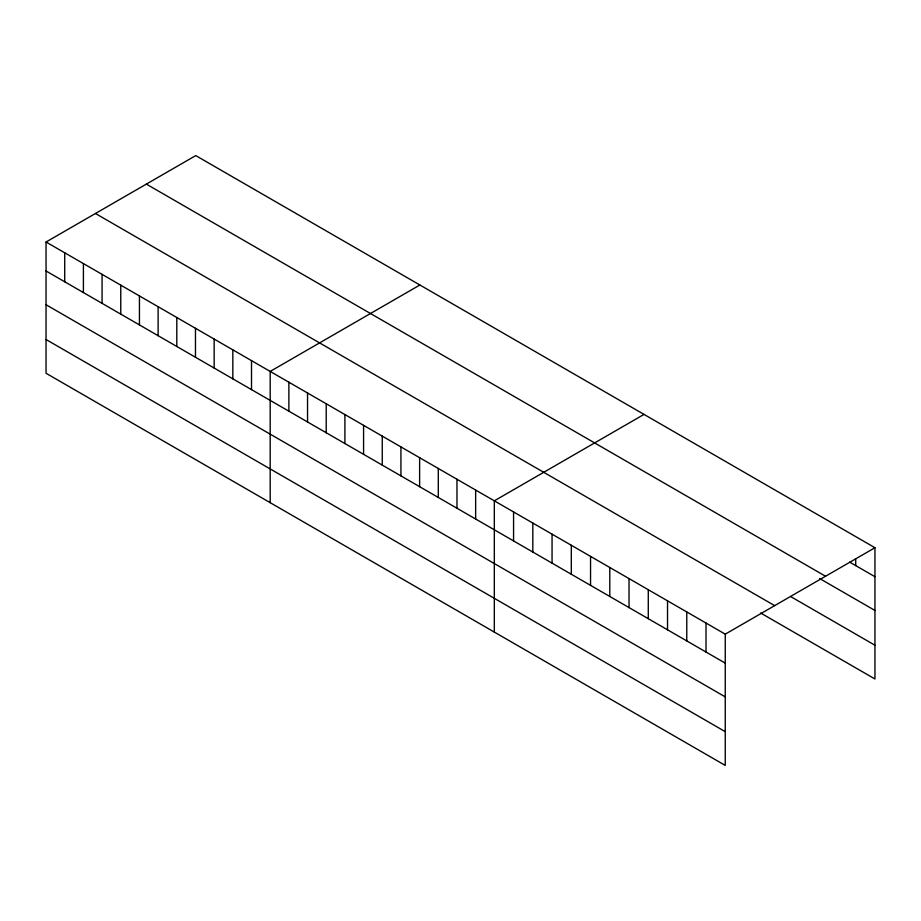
<?xml version="1.0" encoding="UTF-8"?>
<svg xmlns="http://www.w3.org/2000/svg" width="921" height="921" viewBox="0 0 921 921"><rect width="100%" height="100%" fill="white"/><g stroke="black" fill="none" stroke-linecap="round" stroke-linejoin="round"><path stroke-width="1.38" d="M46.05 242.016L725.253 634.155L725.253 765.409L46.05 373.27L46.05 242.016L195.747 155.591L874.95 547.73L874.95 678.984L760.688 613.018M419.884 284.992L270.187 371.416L270.187 502.682M644.021 414.404L494.324 500.828L494.324 632.082M725.253 634.155L874.95 547.73M849.692 562.121L874.95 576.707M146.347 184.108L825.55 576.247M819.621 578.515L874.95 610.462M790.759 596.624L874.95 645.23M95.45 213.499L774.653 605.627M46.05 270.993L725.253 663.132M46.05 304.747L725.253 696.886M46.05 339.515L725.253 731.654M855.701 558.69L855.701 565.598M706.016 623.045L706.016 652.022M686.767 611.935L686.767 640.901M667.529 600.814L667.529 629.791M648.28 589.705L648.28 618.682M629.031 578.595L629.031 607.572M609.794 567.486L609.794 596.463M590.545 556.376L590.545 585.353M571.308 545.267L571.308 574.244M552.059 534.157L552.059 563.134M532.822 523.047L532.822 552.024M513.573 511.938L513.573 540.915M475.65 490.041L475.65 519.018M456.966 479.254L456.966 508.231M438.292 468.478L438.292 497.455M419.619 457.691L419.619 486.668M400.934 446.904L400.934 475.881M382.261 436.117L382.261 465.093M363.576 425.341L363.576 454.318M344.903 414.554L344.903 443.531M326.218 403.766L326.218 432.743M307.545 392.991L307.545 421.968M288.872 382.203L288.872 411.18M251.514 360.641L251.514 389.606M232.829 349.853L232.829 378.83M214.156 339.066L214.156 368.043M195.471 328.279L195.471 357.256M176.797 317.503L176.797 346.48M158.124 306.716L158.124 335.693M139.439 295.929L139.439 324.906M120.766 285.153L120.766 314.13M102.081 274.366L102.081 303.343M83.408 263.579L83.408 292.556M64.723 252.803L64.723 281.768"/></g></svg>
